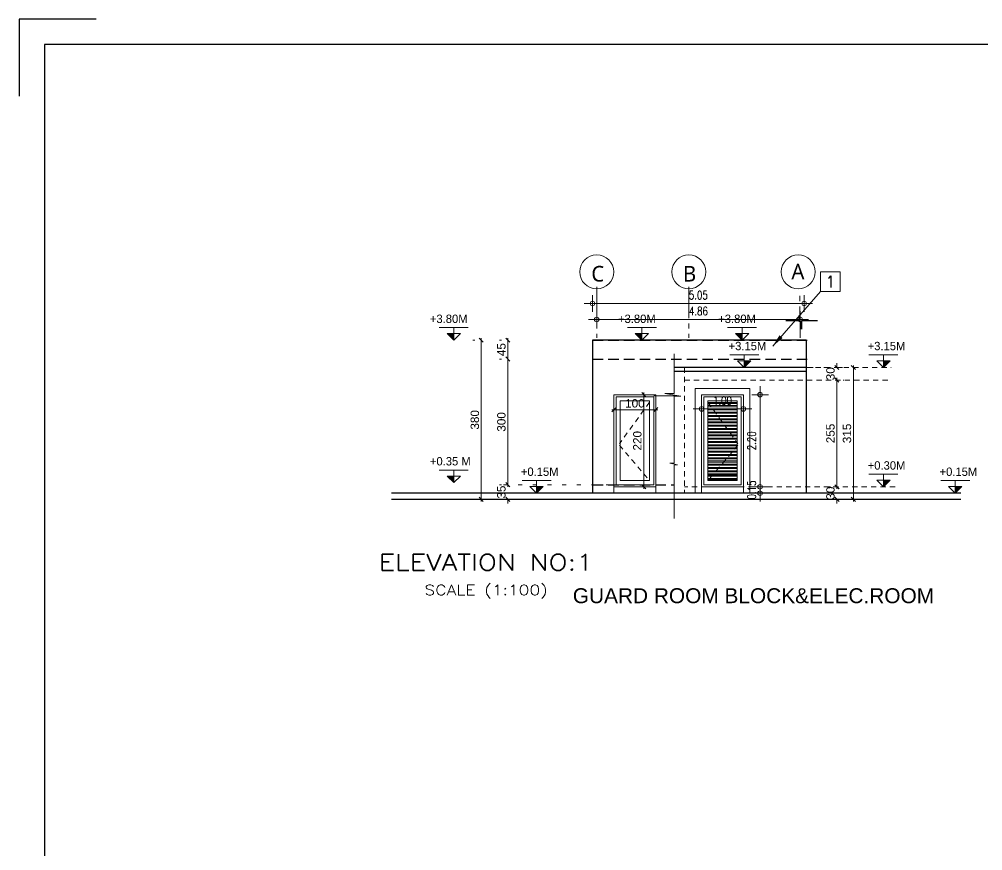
# Model space of a CAD drawing. Header units: millimetres. Extents: x -11627 to -10952, y 10244 to 10588.
# Drawn here: x -11270.93 to -11247.94, y 10408.84 to 10428.68 of the extents above; entities that cross this region are included whole.
import ezdxf
from ezdxf.enums import TextEntityAlignment as Align

# ---------------------------------------------------------------- set-up
doc = ezdxf.new("R2010")
doc.units = ezdxf.units.MM
doc.header["$PDMODE"] = 35
for name, pattern in [('CENTER2', [1.125, 0.75, -0.125, 0.125, -0.125]), ('DOT', [0.25, 0, -0.25]), ('HIDDEN', [0.375, 0.25, -0.125]), ('HIDDEN2', [0.1875, 0.125, -0.0625])]:
    doc.linetypes.add(name, pattern=pattern)
doc.layers.get('0').update_dxf_attribs({"lineweight": 5})
doc.layers.get('DEFPOINTS').update_dxf_attribs({"lineweight": 5})
for name, color, linetype in [('A-ELEV 01', 7, 'Continuous'), ('A-ELEV WINDOW', 150, 'Continuous'), ('A-PLOT LIMIT', 1, 'Continuous'), ('A-REFLECT UP', 8, 'HIDDEN')]:
    doc.layers.add(name, color=color, linetype=linetype)
for name, color, linetype, lineweight in [('A-GEN DIMS INTERNAL', 86, 'Continuous', 5), ('A-LEVEL TAG', 23, 'Continuous', 9), ('AXIS', 136, 'CENTER2', 0), ('BORDER A1', 7, 'Continuous', 100), ('CIRCLE', 57, 'Continuous', 5), ('DIM IN', 191, 'Continuous', 5), ('DOORS-WINDOWS-Hidden', 5, 'HIDDEN2', 9), ('ELEV-BLUE', 32, 'Continuous', 9), ('ELEV-MAGENTA', 6, 'Continuous', 5), ('elev.', 42, 'Continuous', 5), ('M.FRAME TEXT2', 6, 'Continuous', 0), ('Notes', 32, 'Continuous', 5), ('STAIR', 34, 'Continuous', 5), ('TEXT', 30, 'Continuous', 9), ('Title Block', 7, 'Continuous', 0)]:
    doc.layers.add(name, color=color, linetype=linetype, lineweight=lineweight)
doc.styles.add('ARIAL', font='arial.ttf')
doc.styles.add('EUROROMAN', font='eur_____.pfb', dxfattribs={"width": 0.8, "height": 0.2})
doc.styles.add('Finish-Square', font='ROMANS.shx', dxfattribs={"height": 0.2})
doc.styles.add('GROUND FLOOR XREF - option 3$0$STYLE1', font='arial.ttf', dxfattribs={"height": 0.2})
doc.styles.add('SIMPLEX', font='romans.shx', dxfattribs={"width": 0.75})
doc.styles.add('T20-200', font='ROMANS.SHX', dxfattribs={"height": 0.4})
doc.styles.add('Title-Big', font='ROMANS.shx', dxfattribs={"height": 0.5})
doc.styles.add('Title-Small', font='ROMANS.shx', dxfattribs={"height": 0.25})
doc.dimstyles.new('D100', dxfattribs={"dimtxt": 0.2, "dimasz": 0.1, "dimexe": 0.18, "dimexo": 0.0625, "dimgap": 0.1, "dimtad": 1, "dimzin": 0, "dimdsep": 46, "dimtxsty": 'SIMPLEX', "dimblk": 'DOT1', "dimcen": 0.1, "dimse1": 1, "dimse2": 1, "dimclrd": 256, "dimclre": 256, "dimclrt": 256, "dimadec": 0, "dimazin": 0, "dimtfac": 5, "dimtix": 1, "dimtmove": 2, "dimatfit": 3, "dimfxl": 1, "dimtolj": 1, "dimtzin": 0, "dimlwd": -1, "dimlwe": -1, "dimarcsym": 0})
doc.dimstyles.new('DIM 100', dxfattribs={"dimtxt": 0.2, "dimasz": 0.1, "dimexe": 0.15, "dimexo": 0.2, "dimgap": 0.05, "dimtad": 1, "dimdec": 0, "dimlfac": 100, "dimzin": 1, "dimdsep": 46, "dimtxsty": 'GROUND FLOOR XREF - option 3$0$STYLE1', "dimblk": 'OBLIQUE', "dimcen": 0.02, "dimdle": 0.05, "dimclrd": 256, "dimclre": 6, "dimclrt": 3, "dimadec": 1, "dimazin": 0, "dimtfac": 0.9, "dimtdec": 0, "dimtix": 1, "dimtofl": 0, "dimtmove": 2, "dimatfit": 3, "dimldrblk": 'ARCHTICK', "dimfxl": 1, "dimtolj": 1, "dimtzin": 12, "dimlwd": -1, "dimlwe": -1, "dimarcsym": 0})

# ---------------------------------------------------------------- blocks, each defined once
blk = doc.blocks.new('LVL')
for p, q in [((-0.627, 0.301), (0.066, 0.301)), ((-0.28, 0), (-0.28, 0.301)), ((-0.121, 0.159), (-0.44, 0.159)), ((-0.28, 0), (-0.44, 0.159)), ((-0.28, 0), (-0.121, 0.159))]:
    blk.add_line(p, q)
blk.add_lwpolyline([(-0.44, 0.159), (-0.28, 0.159), (-0.28, 0), (-0.44, 0.159)])
blk.add_solid([(-0.121, 0.159), (-0.28, 0.159), (-0.28, 0)])
blk = doc.blocks.new('DOT1')
at = {"color": 0}
for p, q in [((0, -2), (0, 2)), ((-2, 0), (2, 0))]:
    blk.add_line(p, q, dxfattribs=at)
blk.add_circle((0, 0), 0.54, dxfattribs=at)
blk = doc.blocks.new('*D520')
at = {"layer": 'DEFPOINTS', "color": 0, "transparency": 16777216}
for p in [(-11253.65, 10419.725), (-11253.65, 10417.525), (-11253.252, 10417.525)]:
    blk.add_point(p, dxfattribs=at)
at = {"layer": 'DIM IN', "transparency": 16777216}
blk.add_line((-11253.252, 10419.625), (-11253.252, 10417.625), dxfattribs=at)
at = {"layer": 'DIM IN', "transparency": 16777216, "xscale": 0.1, "yscale": 0.1, "zscale": 0.1}
for p, rotation in [((-11253.252, 10419.725), 90), ((-11253.252, 10417.525), 270)]:
    blk.add_blockref('DOT1', p, dxfattribs=dict(at, rotation=rotation))
at = {"layer": 'DIM IN', "transparency": 16777216, "insert": (-11253.452, 10418.625), "char_height": 0.2, "attachment_point": 5, "rotation": 90, "style": 'SIMPLEX'}
blk.add_mtext('\\A1;2.20', dxfattribs=at)
blk = doc.blocks.new('*D521')
at = {"layer": 'DEFPOINTS', "color": 0, "transparency": 16777216}
for p in [(-11253.252, 10417.525), (-11253.252, 10417.375), (-11253.252, 10417.375)]:
    blk.add_point(p, dxfattribs=at)
at = {"layer": 'DIM IN', "transparency": 16777216}
for p, q in [((-11253.252, 10417.625), (-11253.252, 10417.725)), ((-11253.252, 10417.525), (-11253.252, 10417.375)), ((-11253.252, 10417.275), (-11253.252, 10417.175))]:
    blk.add_line(p, q, dxfattribs=at)
at = {"layer": 'DIM IN', "transparency": 16777216, "xscale": 0.1, "yscale": 0.1, "zscale": 0.1}
for p, rotation in [((-11253.252, 10417.525), 270), ((-11253.252, 10417.375), 90)]:
    blk.add_blockref('DOT1', p, dxfattribs=dict(at, rotation=rotation))
at = {"layer": 'DIM IN', "transparency": 16777216, "insert": (-11253.452, 10417.45), "char_height": 0.2, "attachment_point": 5, "rotation": 90, "style": 'SIMPLEX'}
blk.add_mtext('\\A1;0.15', dxfattribs=at)
blk = doc.blocks.new('*D522')
at = {"layer": 'DEFPOINTS', "color": 0, "transparency": 16777216}
for p in [(-11254.648, 10419.725), (-11253.65, 10419.725), (-11254.648, 10419.385)]:
    blk.add_point(p, dxfattribs=at)
at = {"layer": 'DIM IN', "transparency": 16777216}
blk.add_line((-11253.75, 10419.385), (-11254.548, 10419.385), dxfattribs=at)
at = {"layer": 'DIM IN', "transparency": 16777216, "xscale": 0.1, "yscale": 0.1, "zscale": 0.1, "rotation": 180}
blk.add_blockref('DOT1', (-11254.648, 10419.385), dxfattribs=at)
at = {"layer": 'DIM IN', "transparency": 16777216, "xscale": 0.1, "yscale": 0.1, "zscale": 0.1}
blk.add_blockref('DOT1', (-11253.65, 10419.385), dxfattribs=at)
at = {"layer": 'DIM IN', "transparency": 16777216, "insert": (-11254.149, 10419.585), "char_height": 0.2, "attachment_point": 5, "style": 'SIMPLEX'}
blk.add_mtext('\\A1;1.00', dxfattribs=at)
blk = doc.blocks.new('_Oblique')
at = {"color": 0, "linetype": 'ByBlock', "lineweight": -2}
blk.add_line((-0.5, -0.5), (0.5, 0.5), dxfattribs=at)
blk = doc.blocks.new('*D523')
at = {"layer": 'A-GEN DIMS INTERNAL', "color": 6, "linetype": 'DOT', "transparency": 16777216}
for p, q in [((-11251.618, 10417.525), (-11251.568, 10417.525)), ((-11251.618, 10417.225), (-11251.568, 10417.225))]:
    blk.add_line(p, q, dxfattribs=at)
at = {"layer": 'A-GEN DIMS INTERNAL', "transparency": 16777216}
for p, q in [((-11251.418, 10417.525), (-11251.418, 10417.625)), ((-11251.418, 10417.225), (-11251.418, 10417.125))]:
    blk.add_line(p, q, dxfattribs=at)
at = {"layer": 'DEFPOINTS', "color": 0, "transparency": 16777216}
for p in [(-11251.418, 10417.525), (-11251.418, 10417.225), (-11251.418, 10417.225)]:
    blk.add_point(p, dxfattribs=at)
at = {"layer": 'A-GEN DIMS INTERNAL', "transparency": 16777216, "xscale": 0.1, "yscale": 0.1, "zscale": 0.1}
for p, rotation in [((-11251.418, 10417.525), 270), ((-11251.418, 10417.225), 90)]:
    blk.add_blockref('_Oblique', p, dxfattribs=dict(at, rotation=rotation))
at = {"layer": 'A-GEN DIMS INTERNAL', "color": 3, "transparency": 16777216, "insert": (-11251.571, 10417.375), "char_height": 0.2, "attachment_point": 5, "rotation": 90, "style": 'GROUND FLOOR XREF - option 3$0$STYLE1'}
blk.add_mtext('\\A1;30', dxfattribs=at)
blk = doc.blocks.new('_ArchTick')
at = {"color": 0, "linetype": 'ByBlock', "const_width": 0.15}
blk.add_lwpolyline([(-0.5, -0.5), (0.5, 0.5)], dxfattribs=at)
blk = doc.blocks.new('*D120')
at = {"layer": 'A-GEN DIMS INTERNAL', "transparency": 16777216}
blk.add_line((-11352.923, 10293.137), (-11352.923, 10290.487), dxfattribs=at)
at = {"layer": 'A-GEN DIMS INTERNAL', "color": 6, "linetype": 'DOT', "transparency": 16777216}
for p, q in [((-11352.756, 10293.087), (-11352.773, 10293.087)), ((-11352.756, 10290.537), (-11352.773, 10290.537))]:
    blk.add_line(p, q, dxfattribs=at)
at = {"layer": 'DEFPOINTS', "color": 0, "transparency": 16777216}
for p in [(-11352.956, 10293.087), (-11352.956, 10290.537), (-11352.923, 10290.537)]:
    blk.add_point(p, dxfattribs=at)
at = {"layer": 'A-GEN DIMS INTERNAL', "transparency": 16777216, "xscale": 0.1, "yscale": 0.1, "zscale": 0.1}
for p, rotation in [((-11352.923, 10293.087), 90), ((-11352.923, 10290.537), 270)]:
    blk.add_blockref('_Oblique', p, dxfattribs=dict(at, rotation=rotation))
at = {"layer": 'A-GEN DIMS INTERNAL', "color": 3, "transparency": 16777216, "insert": (-11353.075, 10291.812), "char_height": 0.2, "attachment_point": 5, "rotation": 90, "style": 'GROUND FLOOR XREF - option 3$0$STYLE1'}
blk.add_mtext('\\A1;255', dxfattribs=at)
blk = doc.blocks.new('*D121')
at = {"layer": 'A-GEN DIMS INTERNAL', "color": 6, "linetype": 'DOT', "transparency": 16777216}
for p, q in [((-11353.123, 10293.387), (-11353.073, 10293.387)), ((-11353.123, 10293.087), (-11353.073, 10293.087))]:
    blk.add_line(p, q, dxfattribs=at)
at = {"layer": 'A-GEN DIMS INTERNAL', "transparency": 16777216}
for p, q in [((-11352.923, 10293.387), (-11352.923, 10293.487)), ((-11352.923, 10293.087), (-11352.923, 10292.987))]:
    blk.add_line(p, q, dxfattribs=at)
at = {"layer": 'DEFPOINTS', "color": 0, "transparency": 16777216}
for p in [(-11352.923, 10293.387), (-11352.923, 10293.387), (-11352.923, 10293.087)]:
    blk.add_point(p, dxfattribs=at)
at = {"layer": 'A-GEN DIMS INTERNAL', "transparency": 16777216, "xscale": 0.1, "yscale": 0.1, "zscale": 0.1}
for p, rotation in [((-11352.923, 10293.387), 270), ((-11352.923, 10293.087), 90)]:
    blk.add_blockref('_Oblique', p, dxfattribs=dict(at, rotation=rotation))
at = {"layer": 'A-GEN DIMS INTERNAL', "color": 3, "transparency": 16777216, "insert": (-11353.075, 10293.237), "char_height": 0.2, "attachment_point": 5, "rotation": 90, "style": 'GROUND FLOOR XREF - option 3$0$STYLE1'}
blk.add_mtext('\\A1;30', dxfattribs=at)
blk = doc.blocks.new('*D122')
at = {"layer": 'A-GEN DIMS INTERNAL', "color": 6, "linetype": 'DOT', "transparency": 16777216}
for p, q in [((-11353.587, 10293.387), (-11352.379, 10293.387)), ((-11353.587, 10290.237), (-11352.379, 10290.237))]:
    blk.add_line(p, q, dxfattribs=at)
at = {"layer": 'A-GEN DIMS INTERNAL', "transparency": 16777216}
blk.add_line((-11352.529, 10293.437), (-11352.529, 10290.187), dxfattribs=at)
at = {"layer": 'DEFPOINTS', "color": 0, "transparency": 16777216}
for p in [(-11353.787, 10293.387), (-11353.787, 10290.237), (-11352.529, 10290.237)]:
    blk.add_point(p, dxfattribs=at)
at = {"layer": 'A-GEN DIMS INTERNAL', "transparency": 16777216, "xscale": 0.1, "yscale": 0.1, "zscale": 0.1}
for p, rotation in [((-11352.529, 10293.387), 90), ((-11352.529, 10290.237), 270)]:
    blk.add_blockref('_Oblique', p, dxfattribs=dict(at, rotation=rotation))
at = {"layer": 'A-GEN DIMS INTERNAL', "color": 3, "transparency": 16777216, "insert": (-11352.681, 10291.812), "char_height": 0.2, "attachment_point": 5, "rotation": 90, "style": 'GROUND FLOOR XREF - option 3$0$STYLE1'}
blk.add_mtext('\\A1;315', dxfattribs=at)
blk = doc.blocks.new('Title')
at = {"color": 4, "style": 'Title-Big'}
blk.add_attdef('DRAWNAME', text='', height=0.4, dxfattribs=at).set_placement((0, 0), align=Align.MIDDLE_CENTER)
at = {"color": 0, "style": 'Title-Small'}
blk.add_attdef('SCALE', text='', height=0.25, dxfattribs=at).set_placement((0, -0.688), align=Align.MIDDLE_CENTER)
blk = doc.blocks.new('Finish-Square')
at = {"color": 0}
blk.add_lwpolyline([(-0.15, -0.15), (0.15, -0.15), (0.15, 0.15), (-0.15, 0.15)], close=True, dxfattribs=at)
at = {"color": 0, "style": 'Finish-Square'}
blk.add_attdef('1', text='', height=0.18, dxfattribs=at).set_placement((0, 0), align=Align.MIDDLE_CENTER)
blk = doc.blocks.new('*D525')
at = {"layer": 'A-GEN DIMS INTERNAL', "color": 6, "linetype": 'DOT', "transparency": 16777216}
for p, q in [((-11566.746, 10498.299), (-11566.696, 10498.299)), ((-11566.746, 10494.499), (-11566.696, 10494.499))]:
    blk.add_line(p, q, dxfattribs=at)
at = {"layer": 'A-GEN DIMS INTERNAL', "transparency": 16777216}
blk.add_line((-11566.546, 10494.449), (-11566.546, 10498.349), dxfattribs=at)
at = {"layer": 'DEFPOINTS', "color": 0, "transparency": 16777216}
for p in [(-11566.546, 10498.299), (-11566.546, 10498.299), (-11566.546, 10494.499)]:
    blk.add_point(p, dxfattribs=at)
at = {"layer": 'A-GEN DIMS INTERNAL', "transparency": 16777216, "xscale": 0.1, "yscale": 0.1, "zscale": 0.1}
for p, rotation in [((-11566.546, 10498.299), 90), ((-11566.546, 10494.499), 270)]:
    blk.add_blockref('_Oblique', p, dxfattribs=dict(at, rotation=rotation))
at = {"layer": 'A-GEN DIMS INTERNAL', "color": 3, "transparency": 16777216, "insert": (-11566.698, 10496.399), "char_height": 0.2, "attachment_point": 5, "rotation": 90, "style": 'GROUND FLOOR XREF - option 3$0$STYLE1'}
blk.add_mtext('\\A1;380', dxfattribs=at)
blk = doc.blocks.new('*D526')
at = {"layer": 'A-GEN DIMS INTERNAL', "color": 6, "linetype": 'DOT', "transparency": 16777216}
for p, q in [((-11566.112, 10497.849), (-11566.062, 10497.849)), ((-11566.112, 10494.849), (-11566.062, 10494.849))]:
    blk.add_line(p, q, dxfattribs=at)
at = {"layer": 'A-GEN DIMS INTERNAL', "transparency": 16777216}
blk.add_line((-11565.912, 10494.799), (-11565.912, 10497.899), dxfattribs=at)
at = {"layer": 'DEFPOINTS', "color": 0, "transparency": 16777216}
for p in [(-11565.912, 10497.849), (-11565.912, 10497.849), (-11565.912, 10494.849)]:
    blk.add_point(p, dxfattribs=at)
at = {"layer": 'A-GEN DIMS INTERNAL', "transparency": 16777216, "xscale": 0.1, "yscale": 0.1, "zscale": 0.1}
for p, rotation in [((-11565.912, 10497.849), 90), ((-11565.912, 10494.849), 270)]:
    blk.add_blockref('_Oblique', p, dxfattribs=dict(at, rotation=rotation))
at = {"layer": 'A-GEN DIMS INTERNAL', "color": 3, "transparency": 16777216, "insert": (-11566.064, 10496.349), "char_height": 0.2, "attachment_point": 5, "rotation": 90, "style": 'GROUND FLOOR XREF - option 3$0$STYLE1'}
blk.add_mtext('\\A1;300', dxfattribs=at)
blk = doc.blocks.new('*D527')
at = {"layer": 'A-GEN DIMS INTERNAL', "color": 6, "linetype": 'DOT', "transparency": 16777216}
for p, q in [((-11566.112, 10498.299), (-11566.062, 10498.299)), ((-11566.112, 10497.849), (-11566.062, 10497.849))]:
    blk.add_line(p, q, dxfattribs=at)
at = {"layer": 'A-GEN DIMS INTERNAL', "transparency": 16777216}
blk.add_line((-11565.912, 10497.799), (-11565.912, 10498.349), dxfattribs=at)
at = {"layer": 'DEFPOINTS', "color": 0, "transparency": 16777216}
for p in [(-11565.912, 10498.299), (-11565.912, 10498.299), (-11565.912, 10497.849)]:
    blk.add_point(p, dxfattribs=at)
at = {"layer": 'A-GEN DIMS INTERNAL', "transparency": 16777216, "xscale": 0.1, "yscale": 0.1, "zscale": 0.1}
for p, rotation in [((-11565.912, 10498.299), 90), ((-11565.912, 10497.849), 270)]:
    blk.add_blockref('_Oblique', p, dxfattribs=dict(at, rotation=rotation))
at = {"layer": 'A-GEN DIMS INTERNAL', "color": 3, "transparency": 16777216, "insert": (-11566.064, 10498.074), "char_height": 0.2, "attachment_point": 5, "rotation": 90, "style": 'GROUND FLOOR XREF - option 3$0$STYLE1'}
blk.add_mtext('\\A1;45', dxfattribs=at)
blk = doc.blocks.new('*D528')
at = {"layer": 'A-GEN DIMS INTERNAL', "color": 6, "linetype": 'DOT', "transparency": 16777216}
for p, q in [((-11563.116, 10494.849), (-11566.062, 10494.849)), ((-11563.153, 10494.499), (-11566.062, 10494.499))]:
    blk.add_line(p, q, dxfattribs=at)
at = {"layer": 'A-GEN DIMS INTERNAL', "transparency": 16777216}
for p, q in [((-11565.912, 10494.849), (-11565.912, 10494.949)), ((-11565.912, 10494.499), (-11565.912, 10494.399))]:
    blk.add_line(p, q, dxfattribs=at)
at = {"layer": 'DEFPOINTS', "color": 0, "transparency": 16777216}
for p in [(-11565.912, 10494.849), (-11562.916, 10494.849), (-11562.953, 10494.499)]:
    blk.add_point(p, dxfattribs=at)
at = {"layer": 'A-GEN DIMS INTERNAL', "transparency": 16777216, "xscale": 0.1, "yscale": 0.1, "zscale": 0.1}
for p, rotation in [((-11565.912, 10494.849), 270), ((-11565.912, 10494.499), 90)]:
    blk.add_blockref('_Oblique', p, dxfattribs=dict(at, rotation=rotation))
at = {"layer": 'A-GEN DIMS INTERNAL', "color": 3, "transparency": 16777216, "insert": (-11566.064, 10494.674), "char_height": 0.2, "attachment_point": 5, "rotation": 90, "style": 'GROUND FLOOR XREF - option 3$0$STYLE1'}
blk.add_mtext('\\A1;35', dxfattribs=at)
blk = doc.blocks.new('*D530')
at = {"layer": 'DEFPOINTS', "color": 0, "transparency": 16777216}
for p in [(-11252.201, 10421.9), (-11257.251, 10421.405, -0.001), (-11252.201, 10421.306, 0)]:
    blk.add_point(p, dxfattribs=at)
at = {"layer": 'DIM IN', "transparency": 16777216}
blk.add_line((-11257.151, 10421.9), (-11252.301, 10421.9), dxfattribs=at)
at = {"layer": 'DIM IN', "transparency": 16777216, "xscale": 0.1, "yscale": 0.1, "zscale": 0.1, "rotation": 180}
blk.add_blockref('DOT1', (-11257.251, 10421.9), dxfattribs=at)
at = {"layer": 'DIM IN', "transparency": 16777216, "xscale": 0.1, "yscale": 0.1, "zscale": 0.1}
blk.add_blockref('DOT1', (-11252.201, 10421.9), dxfattribs=at)
at = {"layer": 'DIM IN', "transparency": 16777216, "insert": (-11254.726, 10422.1), "char_height": 0.2, "attachment_point": 5, "style": 'SIMPLEX'}
blk.add_mtext('\\A1;5.05', dxfattribs=at)
blk = doc.blocks.new('*D531')
at = {"layer": 'DEFPOINTS', "color": 0, "transparency": 16777216}
for p in [(-11257.151, 10422.145, -0.001), (-11252.296, 10421.543, 0), (-11252.296, 10421.52)]:
    blk.add_point(p, dxfattribs=at)
at = {"layer": 'DIM IN', "transparency": 16777216}
blk.add_line((-11257.051, 10421.52), (-11252.396, 10421.52), dxfattribs=at)
at = {"layer": 'DIM IN', "transparency": 16777216, "xscale": 0.1, "yscale": 0.1, "zscale": 0.1, "rotation": 180}
blk.add_blockref('DOT1', (-11257.151, 10421.52), dxfattribs=at)
at = {"layer": 'DIM IN', "transparency": 16777216, "xscale": 0.1, "yscale": 0.1, "zscale": 0.1}
blk.add_blockref('DOT1', (-11252.296, 10421.52), dxfattribs=at)
at = {"layer": 'DIM IN', "transparency": 16777216, "insert": (-11254.724, 10421.72), "char_height": 0.2, "attachment_point": 5, "style": 'SIMPLEX'}
blk.add_mtext('\\A1;4.86', dxfattribs=at)
blk = doc.blocks.new('*D561')
at = {"layer": 'A-GEN DIMS INTERNAL', "transparency": 16777216}
blk.add_line((-11255.691, 10419.365), (-11256.79, 10419.365), dxfattribs=at)
at = {"layer": 'A-GEN DIMS INTERNAL', "color": 6, "linetype": 'DOT', "transparency": 16777216}
for p, q in [((-11256.74, 10419.525), (-11256.74, 10419.215)), ((-11255.741, 10419.525), (-11255.741, 10419.215))]:
    blk.add_line(p, q, dxfattribs=at)
at = {"layer": 'DEFPOINTS', "color": 0, "transparency": 16777216}
for p in [(-11256.74, 10419.725), (-11255.741, 10419.725), (-11256.74, 10419.365)]:
    blk.add_point(p, dxfattribs=at)
at = {"layer": 'A-GEN DIMS INTERNAL', "transparency": 16777216, "xscale": 0.1, "yscale": 0.1, "zscale": 0.1, "rotation": 180}
blk.add_blockref('_Oblique', (-11256.74, 10419.365), dxfattribs=at)
at = {"layer": 'A-GEN DIMS INTERNAL', "transparency": 16777216, "xscale": 0.1, "yscale": 0.1, "zscale": 0.1}
blk.add_blockref('_Oblique', (-11255.741, 10419.365), dxfattribs=at)
at = {"layer": 'A-GEN DIMS INTERNAL', "color": 3, "transparency": 16777216, "insert": (-11256.24, 10419.517), "char_height": 0.2, "attachment_point": 5, "style": 'GROUND FLOOR XREF - option 3$0$STYLE1'}
blk.add_mtext('\\A1;100', dxfattribs=at)
blk = doc.blocks.new('*D562')
at = {"layer": 'A-GEN DIMS INTERNAL', "color": 6, "linetype": 'DOT', "transparency": 16777216}
for p, q in [((-11255.941, 10419.725), (-11256.178, 10419.725)), ((-11255.941, 10417.525), (-11256.178, 10417.525))]:
    blk.add_line(p, q, dxfattribs=at)
at = {"layer": 'A-GEN DIMS INTERNAL', "transparency": 16777216}
blk.add_line((-11256.028, 10417.475), (-11256.028, 10419.775), dxfattribs=at)
at = {"layer": 'DEFPOINTS', "color": 0, "transparency": 16777216}
for p in [(-11256.028, 10419.725), (-11255.741, 10419.725), (-11255.741, 10417.525)]:
    blk.add_point(p, dxfattribs=at)
at = {"layer": 'A-GEN DIMS INTERNAL', "transparency": 16777216, "xscale": 0.1, "yscale": 0.1, "zscale": 0.1}
for p, rotation in [((-11256.028, 10419.725), 90), ((-11256.028, 10417.525), 270)]:
    blk.add_blockref('_Oblique', p, dxfattribs=dict(at, rotation=rotation))
at = {"layer": 'A-GEN DIMS INTERNAL', "color": 3, "transparency": 16777216, "insert": (-11256.181, 10418.625), "char_height": 0.2, "attachment_point": 5, "rotation": 90, "style": 'GROUND FLOOR XREF - option 3$0$STYLE1'}
blk.add_mtext('\\A1;220', dxfattribs=at)
blk = doc.blocks.new('ADM FRAME-A2')
at = {"layer": 'BORDER A1', "lineweight": 25}
blk.add_lwpolyline([(-57.297, 41.545), (-59.13, 41.545), (-59.13, 39.712)], dxfattribs=at)
blk.add_lwpolyline([(-58.529, 2.457), (-11.557, 2.457), (-11.557, 40.943), (-58.529, 40.943)], close=True, dxfattribs=at)
blk = doc.blocks.new('THHHH')
at = {"layer": 'STAIR', "linetype": 'HIDDEN2'}
for p, q in [((-11353.659, 10293.387), (-11351.627, 10293.387)), ((-11356.56, 10293.087), (-11351.627, 10293.087)), ((-11351.533, 10290.537), (-11356.56, 10290.537))]:
    blk.add_line(p, q, dxfattribs=at)
at = {"layer": 'A-LEVEL TAG'}
for p in [(-11351.533, 10293.387), (-11351.532, 10290.537)]:
    blk.add_blockref('LVL', p, dxfattribs=at)
at = {"layer": 'A-LEVEL TAG', "style": 'EUROROMAN'}
for s, p in [('+3.15M', (-11352.188, 10293.798)), ('+0.30M', (-11352.187, 10290.948))]:
    blk.add_text(s, height=0.2, dxfattribs=at).set_placement(p)
at = {"layer": 'A-GEN DIMS INTERNAL'}
for base, p1, p2, picture, middle in [((-11352.529, 10290.237), (-11353.787, 10293.387), (-11353.787, 10290.237), '*D122', (-11352.681, 10291.812)), ((-11352.923, 10293.387), (-11352.923, 10293.087), (-11352.923, 10293.387), '*D121', (-11353.075, 10293.237)), ((-11352.923, 10290.537), (-11352.956, 10293.087), (-11352.956, 10290.537), '*D120', (-11353.075, 10291.812))]:
    dim = blk.add_linear_dim(base=base, p1=p1, p2=p2, angle=90, dimstyle='DIM 100', dxfattribs=at)
    dim.commit()
    dim.dimension.update_dxf_attribs({"geometry": picture, "text_midpoint": middle})
blk = doc.blocks.new('EFEFF')
at = {"layer": 'A-LEVEL TAG', "xscale": -1}
for p in [(-11567.481, 10498.299, 0), (-11567.481, 10494.899, 0)]:
    blk.add_blockref('LVL', p, dxfattribs=at)
at = {"layer": 'A-LEVEL TAG'}
blk.add_blockref('LVL', (-11564.945, 10494.649), dxfattribs=at)
at = {"layer": 'A-LEVEL TAG', "style": 'EUROROMAN'}
for s, p in [('+3.80M', (-11567.771, 10498.71, 0)), ('+0.35 M', (-11567.771, 10495.31, 0)), ('+0.15M', (-11565.6, 10495.06))]:
    blk.add_text(s, height=0.2, dxfattribs=at).set_placement(p)
at = {"layer": 'A-GEN DIMS INTERNAL'}
for base, p1, p2, picture, middle in [((-11566.546, 10498.299), (-11566.546, 10494.499), (-11566.546, 10498.299), '*D525', (-11566.698, 10496.399)), ((-11565.912, 10498.299), (-11565.912, 10497.849), (-11565.912, 10498.299), '*D527', (-11566.064, 10498.074)), ((-11565.912, 10497.849), (-11565.912, 10494.849), (-11565.912, 10497.849), '*D526', (-11566.064, 10496.349)), ((-11565.912, 10494.849), (-11562.953, 10494.499), (-11562.916, 10494.849), '*D528', (-11566.064, 10494.674))]:
    dim = blk.add_linear_dim(base=base, p1=p1, p2=p2, angle=90, dimstyle='DIM 100', dxfattribs=at)
    dim.commit()
    dim.dimension.update_dxf_attribs({"geometry": picture, "text_midpoint": middle})

msp = doc.modelspace()

# ---------------------------------------------------------------- linework, layer by layer
at = {"layer": 'A-ELEV 01'}
for p, q in [((-11257.251, 10421.025), (-11257.251, 10417.375)), ((-11252.154, 10421.025), (-11257.251, 10421.025)), ((-11252.154, 10421.025), (-11252.154, 10417.375)), ((-11252.154, 10420.375), (-11255.306, 10420.375)), ((-11252.154, 10420.275), (-11255.306, 10420.275)), ((-11255.306, 10417.375), (-11262.05, 10417.375)), ((-11248.463, 10417.375), (-11255.306, 10417.375)), ((-11248.463, 10417.225), (-11262.05, 10417.225))]:
    msp.add_line(p, q, dxfattribs=at)
at = {"layer": 'A-ELEV WINDOW', "lineweight": 15}
msp.add_line((-11255.201, 10419.7), (-11255.789, 10419.7), dxfattribs=at)
at = {"layer": 'A-PLOT LIMIT', "elevation": 0.001}
msp.add_lwpolyline([(-11251.883, 10421.486), (-11252.264, 10421.486), (-11252.264, 10421.288), (-11252.313, 10421.62), (-11252.313, 10421.487), (-11252.64, 10421.487)], dxfattribs=at)
at = {"layer": 'A-REFLECT UP'}
for p, q in [((-11257.251, 10421.025), (-11252.116, 10421.025)), ((-11257.251, 10420.575), (-11252.116, 10420.575)), ((-11257.251, 10417.575), (-11255.306, 10417.575))]:
    msp.add_line(p, q, dxfattribs=at)
at = {"layer": 'AXIS'}
for p, q in [((-11257.151, 10422.302), (-11257.151, 10421.082)), ((-11254.954, 10422.302), (-11254.954, 10421.082)), ((-11252.296, 10421.082, 0.001), (-11252.301, 10422.194, 0.001))]:
    msp.add_line(p, q, dxfattribs=at)
at = {"layer": 'CIRCLE'}
for centre in [(-11257.151, 10422.656), (-11254.954, 10422.656), (-11252.341, 10422.656)]:
    msp.add_circle(centre, 0.405, dxfattribs=at)
at = {"layer": 'DOORS-WINDOWS-Hidden'}
for p, q in [((-11255.891, 10419.543), (-11256.61, 10418.555)), ((-11254.498, 10419.543), (-11253.78, 10418.555)), ((-11256.61, 10418.52), (-11255.891, 10417.675)), ((-11253.78, 10418.52), (-11254.498, 10417.675))]:
    msp.add_line(p, q, dxfattribs=at)
at = {"layer": 'ELEV-BLUE', "ltscale": 0.5}
for p, q in [((-11253.8, 10417.728), (-11254.498, 10417.728)), ((-11253.8, 10417.703), (-11254.498, 10417.703))]:
    msp.add_line(p, q, dxfattribs=at)
for points in [[(-11253.8, 10419.54), (-11254.498, 10419.54), (-11254.498, 10419.515), (-11253.8, 10419.515)], [(-11253.8, 10419.463), (-11254.498, 10419.463), (-11254.498, 10419.438), (-11253.8, 10419.438)], [(-11253.8, 10419.385), (-11254.498, 10419.385), (-11254.498, 10419.36), (-11253.8, 10419.36)], [(-11253.8, 10419.307), (-11254.498, 10419.307), (-11254.498, 10419.282), (-11253.8, 10419.282)], [(-11253.8, 10419.23), (-11254.498, 10419.23), (-11254.498, 10419.205), (-11253.8, 10419.205)], [(-11253.8, 10419.152), (-11254.498, 10419.152), (-11254.498, 10419.127), (-11253.8, 10419.127)], [(-11253.8, 10419.075), (-11254.498, 10419.075), (-11254.498, 10419.05), (-11253.8, 10419.05)], [(-11253.8, 10418.997), (-11254.498, 10418.997), (-11254.498, 10418.972), (-11253.8, 10418.972)], [(-11253.8, 10418.919), (-11254.498, 10418.919), (-11254.498, 10418.894), (-11253.8, 10418.894)], [(-11253.8, 10418.842), (-11254.498, 10418.842), (-11254.498, 10418.817), (-11253.8, 10418.817)], [(-11253.8, 10418.764), (-11254.498, 10418.764), (-11254.498, 10418.739), (-11253.8, 10418.739)], [(-11253.8, 10418.687), (-11254.498, 10418.687), (-11254.498, 10418.662), (-11253.8, 10418.662)], [(-11253.8, 10418.609), (-11254.498, 10418.609), (-11254.498, 10418.584), (-11253.8, 10418.584)], [(-11253.8, 10418.531), (-11254.498, 10418.531), (-11254.498, 10418.506), (-11253.8, 10418.506)], [(-11253.8, 10418.454), (-11254.498, 10418.454), (-11254.498, 10418.429), (-11253.8, 10418.429)], [(-11253.8, 10418.376), (-11254.498, 10418.376), (-11254.498, 10418.351), (-11253.8, 10418.351)], [(-11253.8, 10418.299), (-11254.498, 10418.299), (-11254.498, 10418.274), (-11253.8, 10418.274)], [(-11253.8, 10418.221), (-11254.498, 10418.221), (-11254.498, 10418.196), (-11253.8, 10418.196)], [(-11253.8, 10418.143), (-11254.498, 10418.143), (-11254.498, 10418.118), (-11253.8, 10418.118)], [(-11253.8, 10418.066), (-11254.498, 10418.066), (-11254.498, 10418.041), (-11253.8, 10418.041)], [(-11253.8, 10417.988), (-11254.498, 10417.988), (-11254.498, 10417.963), (-11253.8, 10417.963)], [(-11253.8, 10417.911), (-11254.498, 10417.911), (-11254.498, 10417.886), (-11253.8, 10417.886)], [(-11253.8, 10417.833), (-11254.498, 10417.833), (-11254.498, 10417.808), (-11253.8, 10417.808)], [(-11253.8, 10417.805), (-11254.498, 10417.805), (-11254.498, 10417.78), (-11253.8, 10417.78)], [(-11253.8, 10417.728), (-11254.498, 10417.728), (-11254.498, 10417.703), (-11253.8, 10417.703)]]:
    msp.add_lwpolyline(points, close=True, dxfattribs=at)
at = {"layer": 'ELEV-MAGENTA'}
for p, q in [((-11256.74, 10417.575), (-11256.74, 10417.375)), ((-11255.741, 10417.575), (-11255.741, 10417.375)), ((-11254.648, 10417.575), (-11254.648, 10417.375)), ((-11253.65, 10417.575), (-11253.65, 10417.375))]:
    msp.add_line(p, q, dxfattribs=at)
for points in [[(-11255.741, 10417.575), (-11255.741, 10419.725), (-11256.74, 10419.725), (-11256.74, 10417.575)], [(-11253.65, 10417.575), (-11253.65, 10419.725), (-11254.648, 10419.725), (-11254.648, 10417.575)]]:
    msp.add_lwpolyline(points, dxfattribs=at)
for points in [[(-11255.791, 10419.675), (-11256.69, 10419.675), (-11256.69, 10417.575), (-11255.791, 10417.575)], [(-11253.7, 10419.675), (-11254.598, 10419.675), (-11254.598, 10417.575), (-11253.7, 10417.575)], [(-11255.891, 10419.575), (-11256.59, 10419.575), (-11256.59, 10417.675), (-11255.891, 10417.675)], [(-11253.8, 10419.575), (-11254.498, 10419.575), (-11254.498, 10417.675), (-11253.8, 10417.675)]]:
    msp.add_lwpolyline(points, close=True, dxfattribs=at)
at = {"layer": 'elev.'}
msp.add_lwpolyline([(-11255.306, 10420.701), (-11255.306, 10419.755), (-11255.523, 10419.755), (-11255.142, 10419.69), (-11255.306, 10419.69), (-11255.306, 10418.093), (-11255.408, 10418.093), (-11255.222, 10418.049), (-11255.306, 10418.042), (-11255.306, 10416.773)], dxfattribs=at)
for points in [[(-11253.5, 10419.875), (-11254.798, 10419.875), (-11254.798, 10417.375), (-11253.5, 10417.375)], [(-11255.741, 10419.725), (-11256.74, 10419.725), (-11256.74, 10417.525), (-11255.741, 10417.525)], [(-11253.65, 10419.725), (-11254.648, 10419.725), (-11254.648, 10417.525), (-11253.65, 10417.525)]]:
    msp.add_lwpolyline(points, close=True, dxfattribs=at)
at = {"layer": 'STAIR', "linetype": 'HIDDEN2'}
msp.add_line((-11255.056, 10420.375), (-11255.056, 10417.375), dxfattribs=at)

# ---------------------------------------------------------------- block references
at = {"layer": 'A-LEVEL TAG', "xscale": -1}
for p in [(-11256.354, 10421.025, 0), (-11253.962, 10421.025, 0)]:
    msp.add_blockref('LVL', p, dxfattribs=at)
at = {"layer": 'A-LEVEL TAG'}
for p in [(-11253.348, 10420.375), (-11248.313, 10417.375)]:
    msp.add_blockref('LVL', p, dxfattribs=at)
at = {"layer": 'DIM IN'}
for name, p in [('EFEFF', (306.638, -77.274)), ('THHHH', (101.504, 126.988))]:
    msp.add_blockref(name, p, dxfattribs=at)
at = {"layer": 'Notes', "xscale": 1.559999999999999, "yscale": 1.559999999999999, "zscale": 1.559999999999999}
msp.add_blockref('Finish-Square', (-11251.573, 10422.421, 0.001), dxfattribs=at).add_auto_attribs({'1': '1'})
at = {"layer": 'TEXT', "linetype": 'ByBlock'}
ref = msp.add_blockref('Title', (-11259.791, 10415.724), dxfattribs=dict(at, xscale=1.5, yscale=1.2))
ref.add_attrib('DRAWNAME', 'ELEVATION NO:1', dxfattribs={"layer": '0', "color": 4, "height": 0.384, "style": 'Title-Big', "width": 1.25}).set_placement((-11259.791, 10415.724), align=Align.MIDDLE_CENTER)
ref.add_attrib('SCALE', 'SCALE (1:100)', dxfattribs={"layer": '0', "color": 0, "height": 0.24, "style": 'Title-Small', "width": 1.25}).set_placement((-11259.791, 10415.063), align=Align.MIDDLE_CENTER)
at = {"layer": 'Title Block'}
msp.add_blockref('ADM FRAME-A2', (-11211.804, 10387.14), dxfattribs=at)

# ---------------------------------------------------------------- texts
at = {"layer": 'A-LEVEL TAG', "style": 'EUROROMAN'}
for s, p in [('+3.80M', (-11256.643, 10421.436, 0)), ('+3.80M', (-11254.251, 10421.436, 0)), ('+3.15M', (-11254.003, 10420.786)), ('+0.15M', (-11248.968, 10417.786))]:
    msp.add_text(s, height=0.2, dxfattribs=at).set_placement(p)
at = {"layer": 'M.FRAME TEXT2', "style": 'ARIAL'}
msp.add_text('GUARD ROOM BLOCK&ELEC.ROOM ', height=0.35612, dxfattribs=at).set_placement((-11253.341, 10414.927), align=Align.MIDDLE_CENTER)
at = {"layer": 'TEXT', "char_height": 0.37238, "attachment_point": 3, "style": 'T20-200'}
for s, insert in [('{\\fSegoe UI|b0|i0|c0|p34;C}', (-11256.974, 10422.798)), ('{\\fSegoe UI|b0|i0|c0|p34;A}', (-11252.194, 10422.852)), ('{\\fSegoe UI|b0|i0|c0|p34;B}', (-11254.776, 10422.798))]:
    msp.add_mtext_dynamic_manual_height_columns(s, width=0.26639, gutter_width=2, heights=[0], dxfattribs=dict(at, insert=insert))

# ---------------------------------------------------------------- dimensions: what is measured, and where the dimension line sits
at = {"layer": 'A-GEN DIMS INTERNAL'}
dim = msp.add_linear_dim(base=(-11256.74, 10419.365), p1=(-11255.741, 10419.725), p2=(-11256.74, 10419.725), dimstyle='DIM 100', dxfattribs=at)
dim.commit()
dim.dimension.update_dxf_attribs({"geometry": '*D561', "text_midpoint": (-11256.24, 10419.517)})
for base, p1, p2, picture, middle in [((-11256.028, 10419.725), (-11255.741, 10417.525), (-11255.741, 10419.725), '*D562', (-11256.181, 10418.625)), ((-11251.418, 10417.225), (-11251.418, 10417.525), (-11251.418, 10417.225), '*D523', (-11251.571, 10417.375))]:
    dim = msp.add_linear_dim(base=base, p1=p1, p2=p2, angle=90, dimstyle='DIM 100', dxfattribs=at)
    dim.commit()
    dim.dimension.update_dxf_attribs({"geometry": picture, "text_midpoint": middle})
at = {"layer": 'DIM IN'}
for base, p1, p2, angle, picture, middle in [((-11252.201, 10421.9, 0.001), (-11257.251, 10421.405), (-11252.201, 10421.306, 0.001), 180, '*D530', (-11254.726, 10422.1, 0.001)), ((-11252.2962, 10421.5199, 0.0008), (-11257.1513, 10422.1446), (-11252.2962, 10421.5434, 0.0006), 180, '*D531', (-11254.7238, 10421.7199, 0.0008)), ((-11253.252, 10417.525), (-11253.65, 10419.725), (-11253.65, 10417.525), 90, '*D520', (-11253.452, 10418.625)), ((-11253.252, 10417.375), (-11253.252, 10417.525), (-11253.252, 10417.375), 90, '*D521', (-11253.452, 10417.45))]:
    dim = msp.add_linear_dim(base=base, p1=p1, p2=p2, angle=angle, dimstyle='D100', dxfattribs=at)
    dim.commit()
    dim.dimension.update_dxf_attribs({"geometry": picture, "text_midpoint": middle})
dim = msp.add_linear_dim(base=(-11254.648, 10419.385), p1=(-11253.65, 10419.725), p2=(-11254.648, 10419.725), dimstyle='D100', dxfattribs=at)
dim.commit()
dim.dimension.update_dxf_attribs({"geometry": '*D522', "text_midpoint": (-11254.149, 10419.585)})

# ---------------------------------------------------------------- leaders
at = {"layer": 'Notes'}
msp.add_leader([(-11252.95, 10420.883, 0.001), (-11251.807, 10422.187, 0.001)], dimstyle='D100', override={"dimasz": 0.3, "dimfxl": 0, "dimfxlon": 1, "dimarcsym": 1}, dxfattribs=at)

doc.saveas('drawing.dxf')
